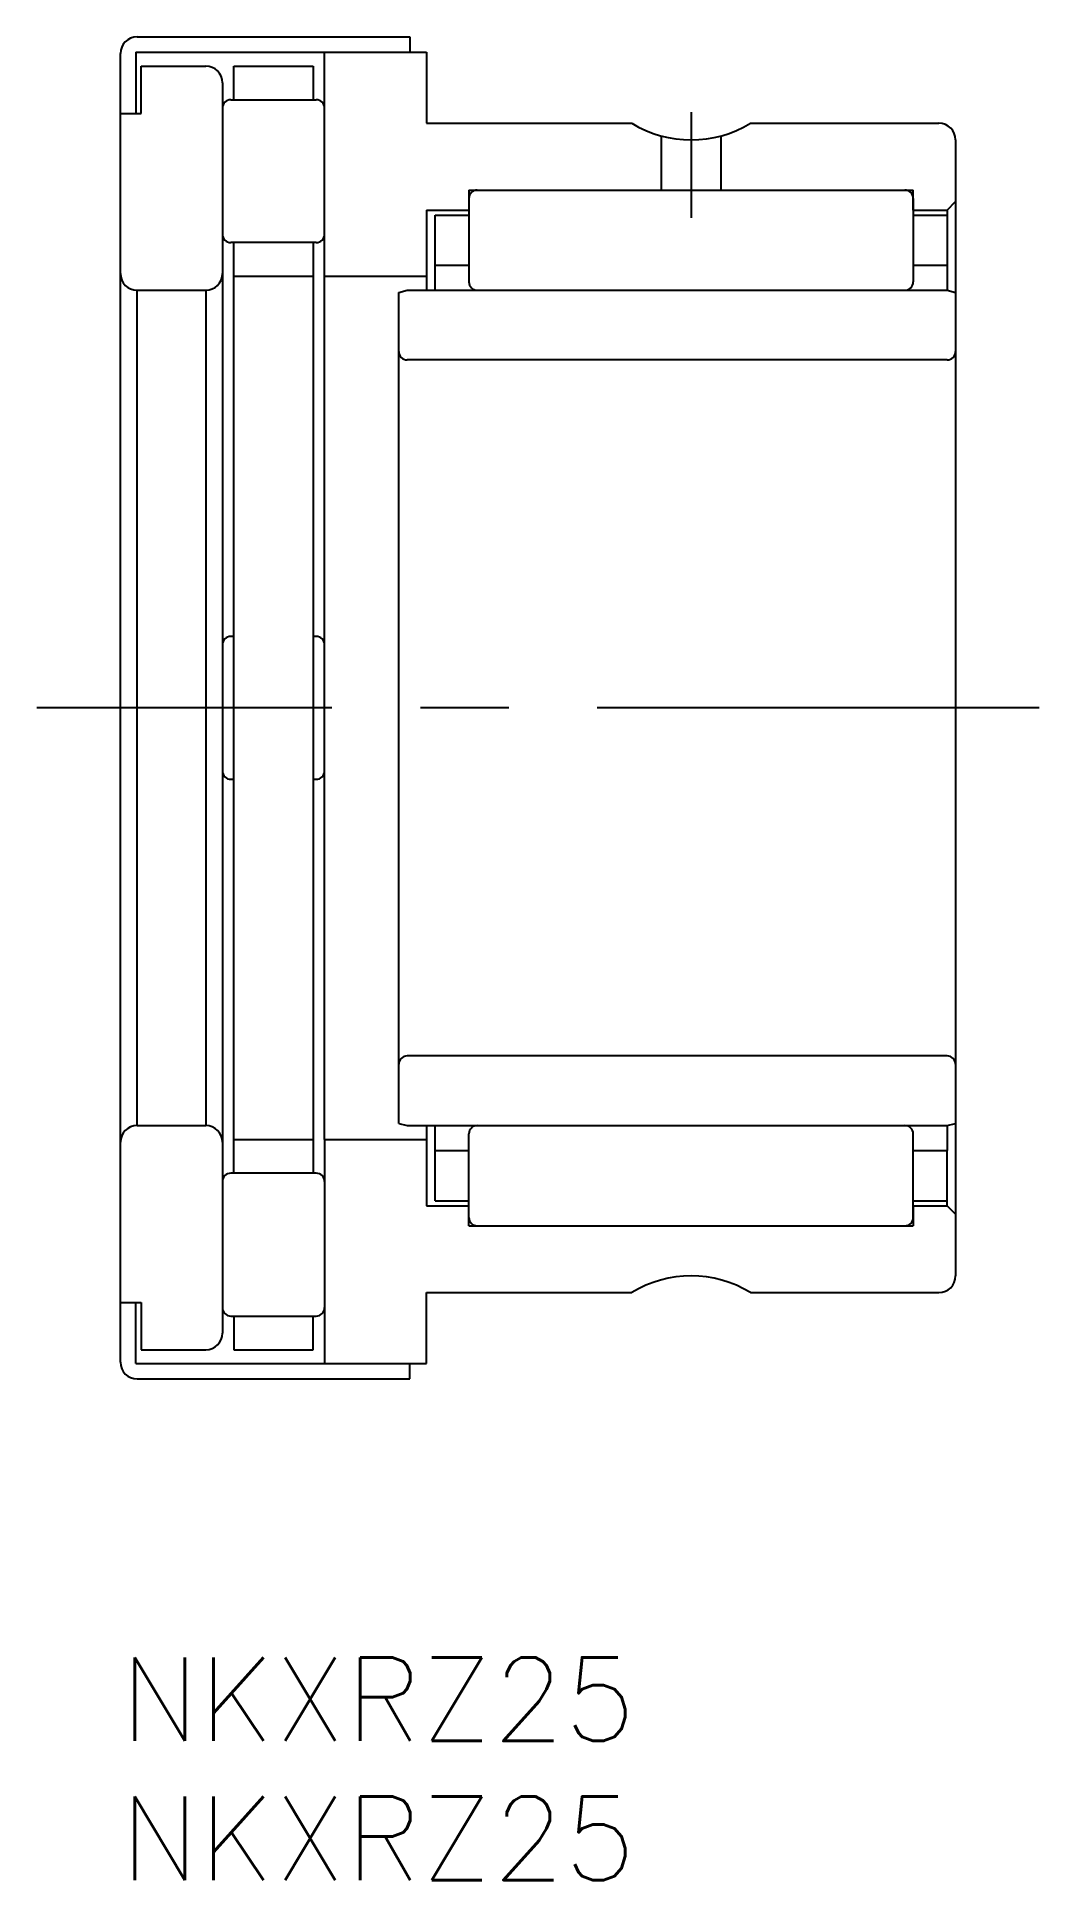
# Model space of a CAD drawing. Extents: x -3 to 33, y -8 to 58.2.
import ezdxf

# ---------------------------------------------------------------- set-up
doc = ezdxf.new("R2010")
doc.units = 0
doc.header["$LTSCALE"] = 0.5
doc.linetypes.add('CENTER', pattern=[50.8, 31.75, -6.35, 6.35, -6.35])
for name, color, linetype in [('MSM_CENTER', 1, 'CENTER'), ('MSM_CONTINUOUS', 7, 'CONTINUOUS'), ('MSM_PART_NUMBER', 7, 'CONTINUOUS')]:
    doc.layers.add(name, color=color, linetype=linetype)
doc.styles.get("Standard").update_dxf_attribs({"font": 'txt.shx', "height": 3, "bigfont": 'bigfont.shx'})

# ---------------------------------------------------------------- blocks, each defined once
blk = doc.blocks.new('*U15')
at = {"layer": 'MSM_PART_NUMBER'}
blk.add_text('NKXRZ25', height=3, dxfattribs=at).set_placement((0, -3))
blk = doc.blocks.new('*U16')
at = {"layer": 'MSM_PART_NUMBER'}
blk.add_text('NKXRZ25', height=3, dxfattribs=at).set_placement((0, -8))

msp = doc.modelspace()

# ---------------------------------------------------------------- linework, layer by layer
at = {"layer": 'MSM_CENTER'}
for p, q in [((20.5, 55.5), (20.5, 51.7)), ((33, 34.1), (-3, 34.1))]:
    msp.add_line(p, q, dxfattribs=at)
at = {"layer": 'MSM_CONTINUOUS'}
for p, q in [((0, 10.6), (0, 57.6)), ((0.55, 57.65), (11, 57.65)), ((0.55, 57.65), (0.55, 55.45)), ((0.6, 58.2), (10.4, 58.2)), ((7.333, 49.6), (7.333, 57.65)), ((10.4, 58.2), (10.4, 57.65)), ((11, 57.65), (11, 55.1)), ((0.75, 55.45), (0.75, 57.15)), ((0.75, 57.15), (3.066, 57.15)), ((4.07, 57.15), (6.93, 57.15)), ((4.07, 55.94), (4.07, 57.15)), ((6.93, 57.15), (6.93, 55.94)), ((3.667, 56.55), (3.667, 11.65)), ((3.967, 55.94), (7.033, 55.94)), ((0, 55.45), (0.75, 55.45)), ((11, 55.1), (18.365, 55.1)), ((22.635, 55.1), (29.4, 55.1)), ((19.433, 52.7), (19.433, 54.641)), ((21.567, 54.641), (21.567, 52.7)), ((30, 54.5), (30, 13.7)), ((12.52, 52.7), (12.52, 49.4)), ((12.52, 52.7), (28.48, 52.7)), ((28.48, 51.98), (28.48, 52.7)), ((28.48, 52.4), (28.48, 49.4)), ((11, 51.98), (12.52, 51.98)), ((11, 51.98), (11, 49.1)), ((11.304, 51.8), (12.52, 51.8)), ((11.304, 49.1), (11.304, 51.8)), ((28.48, 51.98), (29.696, 51.98)), ((28.48, 51.8), (29.696, 51.8)), ((28.48, 51.8), (28.48, 50)), ((29.696, 51.98), (30, 52.284)), ((29.696, 51.98), (29.696, 50)), ((7.033, 50.81), (3.967, 50.81)), ((4.07, 17.39), (4.07, 50.81)), ((6.93, 50.81), (6.93, 17.39)), ((11.304, 50), (12.52, 50)), ((28.48, 50), (29.696, 50)), ((29.696, 50), (29.696, 49.1)), ((0.6, 49.1), (3.066, 49.1)), ((0.6, 19.1), (0.6, 49.1)), ((3.066, 49.1), (3.066, 19.1)), ((4.07, 49.6), (6.93, 49.6)), ((7.333, 49.6), (11, 49.6)), ((7.333, 18.6), (7.333, 49.6)), ((10, 49.02), (10.3, 49.1)), ((10, 19.18), (10, 49.02)), ((10.3, 49.1), (29.7, 49.1)), ((29.7, 49.1), (30, 49.02)), ((29.7, 46.6), (10.3, 46.6)), ((4.07, 36.665), (3.967, 36.665)), ((7.033, 36.665), (6.93, 36.665)), ((3.967, 31.535), (4.07, 31.535)), ((6.93, 31.535), (7.033, 31.535)), ((29.7, 21.6), (10.3, 21.6)), ((0.6, 19.1), (3.066, 19.1)), ((4.07, 18.6), (6.93, 18.6)), ((7.333, 18.6), (11, 18.6)), ((7.333, 18.6), (7.333, 10.55)), ((10, 19.18), (10.3, 19.1)), ((10.3, 19.1), (29.7, 19.1)), ((11, 19.1), (11, 16.22)), ((11.304, 16.4), (11.304, 19.1)), ((12.52, 15.5), (12.52, 18.8)), ((28.48, 15.8), (28.48, 18.8)), ((29.696, 19.1), (29.696, 18.2)), ((29.7, 19.1), (30, 19.18)), ((11.304, 18.2), (12.52, 18.2)), ((28.48, 18.2), (29.696, 18.2)), ((28.48, 16.4), (28.48, 18.2)), ((29.696, 16.22), (29.696, 18.2)), ((7.033, 17.39), (3.967, 17.39)), ((11, 16.22), (12.52, 16.22)), ((11.304, 16.4), (12.52, 16.4)), ((28.48, 16.4), (29.696, 16.4)), ((28.48, 16.22), (28.48, 15.5)), ((28.48, 16.22), (29.696, 16.22)), ((29.696, 16.22), (30, 15.916)), ((12.52, 15.5), (28.48, 15.5)), ((0, 12.75), (0.75, 12.75)), ((0.55, 10.55), (0.55, 12.75)), ((0.75, 12.75), (0.75, 11.05)), ((11, 10.55), (11, 13.1)), ((11, 13.1), (18.365, 13.1)), ((22.635, 13.1), (29.4, 13.1)), ((3.967, 12.26), (7.033, 12.26)), ((4.07, 12.26), (4.07, 11.05)), ((6.93, 11.05), (6.93, 12.26)), ((0.75, 11.05), (3.066, 11.05)), ((4.07, 11.05), (6.93, 11.05)), ((0.55, 10.55), (11, 10.55)), ((0.6, 10), (10.4, 10)), ((10.4, 10), (10.4, 10.55))]:
    msp.add_line(p, q, dxfattribs=at)
for centre, radius, start, end in [((0.6, 57.6), 0.6, 90, 180), ((3.066, 56.55), 0.6, 0, 90), ((3.967, 55.64), 0.3, 90, 180), ((7.033, 55.64), 0.3, 0, 90), ((20.5, 58.6), 4.1, 238.61185, 301.38815), ((29.4, 54.5), 0.6, 0, 90), ((12.82, 52.4), 0.3, 90, 180), ((28.18, 52.4), 0.3, 0, 90), ((3.967, 51.11), 0.3, 180, 270), ((7.033, 51.11), 0.3, 270, 0), ((0.6, 49.7), 0.6, 180, 270), ((3.066, 49.7), 0.6, 270, 0), ((12.82, 49.4), 0.3, 180, 270), ((28.18, 49.4), 0.3, 270, 0), ((10.3, 46.9), 0.3, 179.99984, 269.99976), ((29.7, 46.9), 0.3, 269.99976, 0), ((3.967, 36.365), 0.3, 90, 180), ((7.033, 36.365), 0.3, 0, 90), ((3.967, 31.835), 0.3, 180, 270), ((7.033, 31.835), 0.3, 270, 0), ((10.3, 21.3), 0.3, 90.00024, 180.00016), ((29.7, 21.3), 0.3, 0, 90.00024), ((0.6, 18.5), 0.6, 90, 180), ((3.066, 18.5), 0.6, 0, 90), ((12.82, 18.8), 0.3, 90, 180), ((28.18, 18.8), 0.3, 0, 90), ((3.967, 17.09), 0.3, 90, 180), ((7.033, 17.09), 0.3, 0, 90), ((12.82, 15.8), 0.3, 180, 270), ((28.18, 15.8), 0.3, 270, 0), ((20.5, 9.6), 4.1, 58.61185, 121.38815), ((29.4, 13.7), 0.6, 270, 0), ((3.967, 12.56), 0.3, 180, 270), ((7.033, 12.56), 0.3, 270, 0), ((3.066, 11.65), 0.6, 270, 0), ((0.6, 10.6), 0.6, 180, 270)]:
    msp.add_arc(centre, radius, start, end, dxfattribs=at)

# ---------------------------------------------------------------- block references
for name in ['*U15', '*U16']:
    msp.add_blockref(name, (0, 0), dxfattribs=at)

doc.saveas('drawing.dxf')
